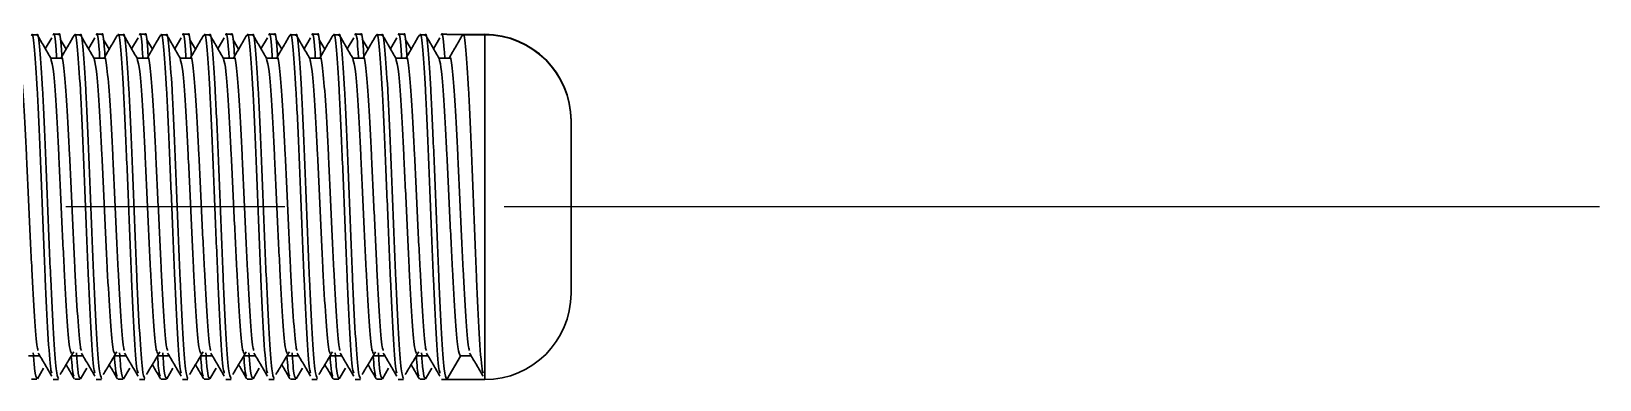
# Model space of a CAD drawing. Header units: millimetres. Extents: x -473 to 6267, y 319 to 3284.
# Drawn here: x 891.06 to 909.24, y 2635.98 to 2640.02 of the extents above; entities that cross this region are included whole.
import ezdxf

# ---------------------------------------------------------------- set-up
doc = ezdxf.new("R2010")
doc.units = ezdxf.units.MM
doc.linetypes.add('CENTERX2', pattern=[20.32, 12.7, -2.54, 2.54, -2.54])
doc.layers.add('3mm', color=7, linetype='Continuous', lineweight=30)
doc.layers.add('中心线层', color=1, linetype='CENTERX2', lineweight=25)

msp = doc.modelspace()

# ---------------------------------------------------------------- linework, layer by layer
at = {"layer": '3mm', "lineweight": 30}
for p, q in [((891.127, 2639.978), (891.065, 2639.978)), ((891.299, 2639.943), (891.224, 2639.815)), ((891.377, 2639.983), (891.315, 2639.983)), ((891.465, 2639.809), (891.396, 2639.925)), ((891.627, 2639.978), (891.565, 2639.978)), ((891.799, 2639.943), (891.724, 2639.815)), ((891.877, 2639.983), (891.815, 2639.983)), ((891.965, 2639.809), (891.896, 2639.925)), ((892.127, 2639.978), (892.065, 2639.978)), ((892.299, 2639.943), (892.224, 2639.815)), ((892.377, 2639.983), (892.315, 2639.983)), ((892.465, 2639.809), (892.396, 2639.925)), ((892.627, 2639.978), (892.565, 2639.978)), ((892.799, 2639.943), (892.724, 2639.815)), ((892.877, 2639.983), (892.815, 2639.983)), ((892.965, 2639.809), (892.896, 2639.925)), ((893.127, 2639.978), (893.065, 2639.978)), ((893.299, 2639.943), (893.224, 2639.815)), ((893.377, 2639.983), (893.315, 2639.983)), ((893.465, 2639.809), (893.396, 2639.925)), ((893.627, 2639.978), (893.565, 2639.978)), ((893.799, 2639.943), (893.724, 2639.815)), ((893.877, 2639.983), (893.815, 2639.983)), ((893.965, 2639.809), (893.896, 2639.925)), ((894.127, 2639.978), (894.065, 2639.978)), ((894.299, 2639.943), (894.224, 2639.815)), ((894.377, 2639.983), (894.315, 2639.983)), ((894.465, 2639.809), (894.396, 2639.925)), ((894.627, 2639.978), (894.565, 2639.978)), ((894.799, 2639.943), (894.724, 2639.815)), ((894.877, 2639.983), (894.815, 2639.983)), ((894.965, 2639.809), (894.896, 2639.925)), ((895.127, 2639.978), (895.065, 2639.978)), ((895.299, 2639.943), (895.224, 2639.815)), ((895.377, 2639.983), (895.315, 2639.983)), ((895.465, 2639.809), (895.396, 2639.925)), ((895.627, 2639.978), (895.565, 2639.978)), ((895.799, 2639.943), (895.724, 2639.815)), ((895.877, 2639.983), (895.815, 2639.983)), ((896.318, 2639.982), (895.88, 2639.982)), ((896.318, 2639.978), (896.065, 2639.978)), ((896.318, 2639.978), (896.318, 2639.983)), ((896.318, 2635.978), (896.318, 2639.978)), ((891.409, 2639.707), (891.287, 2639.707)), ((891.909, 2639.707), (891.787, 2639.707)), ((892.409, 2639.707), (892.287, 2639.707)), ((892.909, 2639.707), (892.787, 2639.707)), ((893.409, 2639.707), (893.287, 2639.707)), ((893.909, 2639.707), (893.787, 2639.707)), ((894.409, 2639.707), (894.287, 2639.707)), ((894.909, 2639.707), (894.787, 2639.707)), ((895.409, 2639.707), (895.287, 2639.707)), ((895.909, 2639.707), (895.787, 2639.707)), ((897.318, 2638.983), (897.318, 2638.978)), ((897.318, 2638.978), (897.318, 2636.978)), ((891.028, 2636.254), (891.153, 2636.254)), ((891.132, 2635.987), (891.204, 2636.111)), ((891.528, 2636.254), (891.653, 2636.254)), ((891.632, 2635.987), (891.704, 2636.111)), ((892.028, 2636.254), (892.153, 2636.254)), ((892.132, 2635.987), (892.204, 2636.111)), ((892.528, 2636.254), (892.653, 2636.254)), ((892.632, 2635.987), (892.704, 2636.111)), ((893.028, 2636.254), (893.153, 2636.254)), ((893.132, 2635.987), (893.204, 2636.111)), ((893.528, 2636.254), (893.653, 2636.254)), ((893.632, 2635.987), (893.704, 2636.111)), ((894.028, 2636.254), (894.153, 2636.254)), ((894.132, 2635.987), (894.204, 2636.111)), ((894.528, 2636.254), (894.653, 2636.254)), ((894.632, 2635.987), (894.704, 2636.111)), ((895.028, 2636.254), (895.153, 2636.254)), ((895.132, 2635.987), (895.204, 2636.111)), ((895.528, 2636.254), (895.653, 2636.254)), ((895.632, 2635.987), (895.704, 2636.111)), ((895.88, 2635.979), (896.036, 2636.25)), ((896.028, 2636.254), (896.153, 2636.254)), ((891.065, 2635.983), (891.127, 2635.983)), ((891.315, 2635.978), (891.377, 2635.978)), ((891.565, 2635.983), (891.627, 2635.983)), ((891.815, 2635.978), (891.877, 2635.978)), ((892.065, 2635.983), (892.127, 2635.983)), ((892.315, 2635.978), (892.377, 2635.978)), ((892.565, 2635.983), (892.627, 2635.983)), ((892.815, 2635.978), (892.877, 2635.978)), ((893.065, 2635.983), (893.127, 2635.983)), ((893.315, 2635.978), (893.377, 2635.978)), ((893.565, 2635.983), (893.627, 2635.983)), ((893.815, 2635.978), (893.877, 2635.978)), ((894.065, 2635.983), (894.127, 2635.983)), ((894.315, 2635.978), (894.377, 2635.978)), ((894.565, 2635.983), (894.627, 2635.983)), ((894.815, 2635.978), (894.877, 2635.978)), ((895.065, 2635.983), (895.127, 2635.983)), ((895.315, 2635.978), (895.377, 2635.978)), ((895.565, 2635.983), (895.627, 2635.983)), ((895.815, 2635.978), (895.877, 2635.978)), ((896.318, 2635.979), (895.88, 2635.979)), ((896.318, 2635.979), (896.318, 2635.978))]:
    msp.add_line(p, q, dxfattribs=at)
for centre, start, end in [((896.318, 2638.983), 0, 90), ((896.318, 2638.978), 0, 90), ((896.318, 2636.978), 270, 0)]:
    msp.add_arc(centre, 1, start, end, dxfattribs=at)
for points, knots in [([(891.299, 2636.055), (891.295, 2636.067), (891.28, 2636.108), (891.255, 2636.488), (891.224, 2637.122), (891.193, 2637.906), (891.161, 2638.694), (891.13, 2639.382), (891.099, 2639.825), (891.077, 2640.019), (891.066, 2639.97), (891.065, 2639.966)], [0, 0, 0, 0, 0.052725, 0.186333, 0.31994, 0.453548, 0.587156, 0.720763, 0.854371, 0.987979, 1, 1, 1, 1]), ([(891.377, 2635.991), (891.368, 2636.01), (891.348, 2636.052), (891.318, 2636.481), (891.286, 2637.124), (891.255, 2637.906), (891.224, 2638.694), (891.193, 2639.382), (891.161, 2639.825), (891.14, 2640.019), (891.128, 2639.97), (891.127, 2639.966)], [0, 0, 0, 0, 0.113753, 0.238753, 0.363753, 0.488753, 0.613753, 0.738753, 0.863753, 0.988753, 1, 1, 1, 1]), ([(891.289, 2639.703), (891.263, 2639.748), (891.211, 2639.838), (891.159, 2639.929), (891.132, 2639.974)], [0, 0, 0, 0, 0.499935, 1, 1, 1, 1]), ([(891.356, 2639.703), (891.353, 2639.737), (891.341, 2639.929), (891.327, 2640.023), (891.316, 2639.975), (891.315, 2639.971)], [0, 0, 0, 0, 0.166336, 0.931182, 1, 1, 1, 1]), ([(891.417, 2639.726), (891.415, 2639.752), (891.403, 2639.935), (891.39, 2640.023), (891.378, 2639.975), (891.377, 2639.971)], [0, 0, 0, 0, 0.13261, 0.928398, 1, 1, 1, 1]), ([(891.56, 2639.974), (891.534, 2639.929), (891.481, 2639.838), (891.429, 2639.748), (891.403, 2639.702)], [0, 0, 0, 0, 0.500068, 1, 1, 1, 1]), ([(891.799, 2636.055), (891.795, 2636.067), (891.78, 2636.108), (891.755, 2636.488), (891.724, 2637.122), (891.693, 2637.906), (891.661, 2638.694), (891.63, 2639.382), (891.599, 2639.825), (891.577, 2640.019), (891.566, 2639.97), (891.565, 2639.966)], [0, 0, 0, 0, 0.052725, 0.186333, 0.31994, 0.453548, 0.587156, 0.720763, 0.854371, 0.987979, 1, 1, 1, 1]), ([(891.877, 2635.991), (891.868, 2636.01), (891.848, 2636.052), (891.818, 2636.481), (891.786, 2637.124), (891.755, 2637.906), (891.724, 2638.694), (891.693, 2639.382), (891.661, 2639.825), (891.64, 2640.019), (891.628, 2639.97), (891.627, 2639.966)], [0, 0, 0, 0, 0.113753, 0.238753, 0.363753, 0.488753, 0.613753, 0.738753, 0.863753, 0.988753, 1, 1, 1, 1]), ([(891.789, 2639.703), (891.763, 2639.748), (891.711, 2639.838), (891.659, 2639.929), (891.632, 2639.974)], [0, 0, 0, 0, 0.499935, 1, 1, 1, 1]), ([(891.856, 2639.703), (891.853, 2639.737), (891.841, 2639.929), (891.827, 2640.023), (891.816, 2639.975), (891.815, 2639.971)], [0, 0, 0, 0, 0.166336, 0.931182, 1, 1, 1, 1]), ([(891.917, 2639.726), (891.915, 2639.752), (891.903, 2639.935), (891.89, 2640.023), (891.878, 2639.975), (891.877, 2639.971)], [0, 0, 0, 0, 0.13261, 0.928398, 1, 1, 1, 1]), ([(892.06, 2639.974), (892.034, 2639.929), (891.981, 2639.838), (891.929, 2639.748), (891.903, 2639.702)], [0, 0, 0, 0, 0.500068, 1, 1, 1, 1]), ([(892.299, 2636.055), (892.295, 2636.067), (892.28, 2636.108), (892.255, 2636.488), (892.224, 2637.122), (892.193, 2637.906), (892.161, 2638.694), (892.13, 2639.382), (892.099, 2639.825), (892.077, 2640.019), (892.066, 2639.97), (892.065, 2639.966)], [0, 0, 0, 0, 0.052725, 0.186333, 0.31994, 0.453548, 0.587156, 0.720763, 0.854371, 0.987979, 1, 1, 1, 1]), ([(892.377, 2635.991), (892.368, 2636.01), (892.348, 2636.052), (892.318, 2636.481), (892.286, 2637.124), (892.255, 2637.906), (892.224, 2638.694), (892.193, 2639.382), (892.161, 2639.825), (892.14, 2640.019), (892.128, 2639.97), (892.127, 2639.966)], [0, 0, 0, 0, 0.113753, 0.238753, 0.363753, 0.488753, 0.613753, 0.738753, 0.863753, 0.988753, 1, 1, 1, 1]), ([(892.289, 2639.703), (892.263, 2639.748), (892.211, 2639.838), (892.159, 2639.929), (892.132, 2639.974)], [0, 0, 0, 0, 0.499935, 1, 1, 1, 1]), ([(892.356, 2639.703), (892.353, 2639.737), (892.341, 2639.929), (892.327, 2640.023), (892.316, 2639.975), (892.315, 2639.971)], [0, 0, 0, 0, 0.166336, 0.931182, 1, 1, 1, 1]), ([(892.417, 2639.726), (892.415, 2639.752), (892.403, 2639.935), (892.39, 2640.023), (892.378, 2639.975), (892.377, 2639.971)], [0, 0, 0, 0, 0.13261, 0.928398, 1, 1, 1, 1]), ([(892.56, 2639.974), (892.534, 2639.929), (892.481, 2639.838), (892.429, 2639.748), (892.403, 2639.702)], [0, 0, 0, 0, 0.500068, 1, 1, 1, 1]), ([(892.799, 2636.055), (892.795, 2636.067), (892.78, 2636.108), (892.755, 2636.488), (892.724, 2637.122), (892.693, 2637.906), (892.661, 2638.694), (892.63, 2639.382), (892.599, 2639.825), (892.577, 2640.019), (892.566, 2639.97), (892.565, 2639.966)], [0, 0, 0, 0, 0.052725, 0.186333, 0.31994, 0.453548, 0.587156, 0.720763, 0.854371, 0.987979, 1, 1, 1, 1]), ([(892.877, 2635.991), (892.868, 2636.01), (892.848, 2636.052), (892.818, 2636.481), (892.786, 2637.124), (892.755, 2637.906), (892.724, 2638.694), (892.693, 2639.382), (892.661, 2639.825), (892.64, 2640.019), (892.628, 2639.97), (892.627, 2639.966)], [0, 0, 0, 0, 0.113753, 0.238753, 0.363753, 0.488753, 0.613753, 0.738753, 0.863753, 0.988753, 1, 1, 1, 1]), ([(892.789, 2639.703), (892.763, 2639.748), (892.711, 2639.838), (892.659, 2639.929), (892.632, 2639.974)], [0, 0, 0, 0, 0.499935, 1, 1, 1, 1]), ([(892.856, 2639.703), (892.853, 2639.737), (892.841, 2639.929), (892.827, 2640.023), (892.816, 2639.975), (892.815, 2639.971)], [0, 0, 0, 0, 0.166336, 0.931182, 1, 1, 1, 1]), ([(892.917, 2639.726), (892.915, 2639.752), (892.903, 2639.935), (892.89, 2640.023), (892.878, 2639.975), (892.877, 2639.971)], [0, 0, 0, 0, 0.13261, 0.928398, 1, 1, 1, 1]), ([(893.06, 2639.974), (893.034, 2639.929), (892.981, 2639.838), (892.929, 2639.748), (892.903, 2639.702)], [0, 0, 0, 0, 0.500068, 1, 1, 1, 1]), ([(893.299, 2636.055), (893.295, 2636.067), (893.28, 2636.108), (893.255, 2636.488), (893.224, 2637.122), (893.193, 2637.906), (893.161, 2638.694), (893.13, 2639.382), (893.099, 2639.825), (893.077, 2640.019), (893.066, 2639.97), (893.065, 2639.966)], [0, 0, 0, 0, 0.052725, 0.186333, 0.31994, 0.453548, 0.587156, 0.720763, 0.854371, 0.987979, 1, 1, 1, 1]), ([(893.377, 2635.991), (893.368, 2636.01), (893.348, 2636.052), (893.318, 2636.481), (893.286, 2637.124), (893.255, 2637.906), (893.224, 2638.694), (893.193, 2639.382), (893.161, 2639.825), (893.14, 2640.019), (893.128, 2639.97), (893.127, 2639.966)], [0, 0, 0, 0, 0.113753, 0.238753, 0.363753, 0.488753, 0.613753, 0.738753, 0.863753, 0.988753, 1, 1, 1, 1]), ([(893.289, 2639.703), (893.263, 2639.748), (893.211, 2639.838), (893.159, 2639.929), (893.132, 2639.974)], [0, 0, 0, 0, 0.499935, 1, 1, 1, 1]), ([(893.356, 2639.703), (893.353, 2639.737), (893.341, 2639.929), (893.327, 2640.023), (893.316, 2639.975), (893.315, 2639.971)], [0, 0, 0, 0, 0.166336, 0.931182, 1, 1, 1, 1]), ([(893.417, 2639.726), (893.415, 2639.752), (893.403, 2639.935), (893.39, 2640.023), (893.378, 2639.975), (893.377, 2639.971)], [0, 0, 0, 0, 0.13261, 0.928398, 1, 1, 1, 1]), ([(893.56, 2639.974), (893.534, 2639.929), (893.481, 2639.838), (893.429, 2639.748), (893.403, 2639.702)], [0, 0, 0, 0, 0.500068, 1, 1, 1, 1]), ([(893.799, 2636.055), (893.795, 2636.067), (893.78, 2636.108), (893.755, 2636.488), (893.724, 2637.122), (893.693, 2637.906), (893.661, 2638.694), (893.63, 2639.382), (893.599, 2639.825), (893.577, 2640.019), (893.566, 2639.97), (893.565, 2639.966)], [0, 0, 0, 0, 0.052725, 0.186333, 0.31994, 0.453548, 0.587156, 0.720763, 0.854371, 0.987979, 1, 1, 1, 1]), ([(893.877, 2635.991), (893.868, 2636.01), (893.848, 2636.052), (893.818, 2636.481), (893.786, 2637.124), (893.755, 2637.906), (893.724, 2638.694), (893.693, 2639.382), (893.661, 2639.825), (893.64, 2640.019), (893.628, 2639.97), (893.627, 2639.966)], [0, 0, 0, 0, 0.113753, 0.238753, 0.363753, 0.488753, 0.613753, 0.738753, 0.863753, 0.988753, 1, 1, 1, 1]), ([(893.789, 2639.703), (893.763, 2639.748), (893.711, 2639.838), (893.659, 2639.929), (893.632, 2639.974)], [0, 0, 0, 0, 0.499935, 1, 1, 1, 1]), ([(893.856, 2639.703), (893.853, 2639.737), (893.841, 2639.929), (893.827, 2640.023), (893.816, 2639.975), (893.815, 2639.971)], [0, 0, 0, 0, 0.166336, 0.931182, 1, 1, 1, 1]), ([(893.917, 2639.726), (893.915, 2639.752), (893.903, 2639.935), (893.89, 2640.023), (893.878, 2639.975), (893.877, 2639.971)], [0, 0, 0, 0, 0.13261, 0.928398, 1, 1, 1, 1]), ([(894.06, 2639.974), (894.034, 2639.929), (893.981, 2639.838), (893.929, 2639.748), (893.903, 2639.702)], [0, 0, 0, 0, 0.500068, 1, 1, 1, 1]), ([(894.299, 2636.055), (894.295, 2636.067), (894.28, 2636.108), (894.255, 2636.488), (894.224, 2637.122), (894.193, 2637.906), (894.161, 2638.694), (894.13, 2639.382), (894.099, 2639.825), (894.077, 2640.019), (894.066, 2639.97), (894.065, 2639.966)], [0, 0, 0, 0, 0.052725, 0.186333, 0.31994, 0.453548, 0.587156, 0.720763, 0.854371, 0.987979, 1, 1, 1, 1]), ([(894.377, 2635.991), (894.368, 2636.01), (894.348, 2636.052), (894.318, 2636.481), (894.286, 2637.124), (894.255, 2637.906), (894.224, 2638.694), (894.193, 2639.382), (894.161, 2639.825), (894.14, 2640.019), (894.128, 2639.97), (894.127, 2639.966)], [0, 0, 0, 0, 0.113753, 0.238753, 0.363753, 0.488753, 0.613753, 0.738753, 0.863753, 0.988753, 1, 1, 1, 1]), ([(894.289, 2639.703), (894.263, 2639.748), (894.211, 2639.838), (894.159, 2639.929), (894.132, 2639.974)], [0, 0, 0, 0, 0.499935, 1, 1, 1, 1]), ([(894.356, 2639.703), (894.353, 2639.737), (894.341, 2639.929), (894.327, 2640.023), (894.316, 2639.975), (894.315, 2639.971)], [0, 0, 0, 0, 0.166336, 0.931182, 1, 1, 1, 1]), ([(894.417, 2639.726), (894.415, 2639.752), (894.403, 2639.935), (894.39, 2640.023), (894.378, 2639.975), (894.377, 2639.971)], [0, 0, 0, 0, 0.13261, 0.928398, 1, 1, 1, 1]), ([(894.56, 2639.974), (894.534, 2639.929), (894.481, 2639.838), (894.429, 2639.748), (894.403, 2639.702)], [0, 0, 0, 0, 0.500068, 1, 1, 1, 1]), ([(894.799, 2636.055), (894.795, 2636.067), (894.78, 2636.108), (894.755, 2636.488), (894.724, 2637.122), (894.693, 2637.906), (894.661, 2638.694), (894.63, 2639.382), (894.599, 2639.825), (894.577, 2640.019), (894.566, 2639.97), (894.565, 2639.966)], [0, 0, 0, 0, 0.052725, 0.186333, 0.31994, 0.453548, 0.587156, 0.720763, 0.854371, 0.987979, 1, 1, 1, 1]), ([(894.877, 2635.991), (894.868, 2636.01), (894.848, 2636.052), (894.818, 2636.481), (894.786, 2637.124), (894.755, 2637.906), (894.724, 2638.694), (894.693, 2639.382), (894.661, 2639.825), (894.64, 2640.019), (894.628, 2639.97), (894.627, 2639.966)], [0, 0, 0, 0, 0.113753, 0.238753, 0.363753, 0.488753, 0.613753, 0.738753, 0.863753, 0.988753, 1, 1, 1, 1]), ([(894.789, 2639.703), (894.763, 2639.748), (894.711, 2639.838), (894.659, 2639.929), (894.632, 2639.974)], [0, 0, 0, 0, 0.4999345, 1, 1, 1, 1]), ([(894.856, 2639.703), (894.853, 2639.737), (894.841, 2639.929), (894.827, 2640.023), (894.816, 2639.975), (894.815, 2639.971)], [0, 0, 0, 0, 0.166336, 0.931182, 1, 1, 1, 1]), ([(894.917, 2639.726), (894.915, 2639.752), (894.903, 2639.935), (894.89, 2640.023), (894.878, 2639.975), (894.877, 2639.971)], [0, 0, 0, 0, 0.13261, 0.928398, 1, 1, 1, 1]), ([(895.06, 2639.974), (895.034, 2639.929), (894.981, 2639.838), (894.929, 2639.748), (894.903, 2639.702)], [0, 0, 0, 0, 0.500068, 1, 1, 1, 1]), ([(895.299, 2636.055), (895.295, 2636.067), (895.28, 2636.108), (895.255, 2636.488), (895.224, 2637.122), (895.193, 2637.906), (895.161, 2638.694), (895.13, 2639.382), (895.099, 2639.825), (895.077, 2640.019), (895.066, 2639.97), (895.065, 2639.966)], [0, 0, 0, 0, 0.052725, 0.186333, 0.31994, 0.453548, 0.587156, 0.720763, 0.854371, 0.987979, 1, 1, 1, 1]), ([(895.377, 2635.991), (895.368, 2636.01), (895.348, 2636.052), (895.318, 2636.481), (895.286, 2637.124), (895.255, 2637.906), (895.224, 2638.694), (895.193, 2639.382), (895.161, 2639.825), (895.14, 2640.019), (895.128, 2639.97), (895.127, 2639.966)], [0, 0, 0, 0, 0.113753, 0.238753, 0.363753, 0.488753, 0.613753, 0.738753, 0.863753, 0.988753, 1, 1, 1, 1]), ([(895.289, 2639.703), (895.263, 2639.748), (895.211, 2639.838), (895.159, 2639.929), (895.132, 2639.974)], [0, 0, 0, 0, 0.499935, 1, 1, 1, 1]), ([(895.356, 2639.703), (895.353, 2639.737), (895.341, 2639.929), (895.327, 2640.023), (895.316, 2639.975), (895.315, 2639.971)], [0, 0, 0, 0, 0.166336, 0.931182, 1, 1, 1, 1]), ([(895.417, 2639.726), (895.415, 2639.752), (895.403, 2639.935), (895.39, 2640.023), (895.378, 2639.975), (895.377, 2639.971)], [0, 0, 0, 0, 0.13261, 0.928398, 1, 1, 1, 1]), ([(895.56, 2639.974), (895.534, 2639.929), (895.481, 2639.838), (895.429, 2639.748), (895.403, 2639.702)], [0, 0, 0, 0, 0.500068, 1, 1, 1, 1]), ([(895.799, 2636.055), (895.795, 2636.067), (895.78, 2636.108), (895.755, 2636.488), (895.724, 2637.122), (895.693, 2637.906), (895.661, 2638.694), (895.63, 2639.382), (895.599, 2639.825), (895.577, 2640.019), (895.566, 2639.97), (895.565, 2639.966)], [0, 0, 0, 0, 0.052725, 0.186333, 0.31994, 0.453548, 0.587156, 0.720763, 0.854371, 0.987979, 1, 1, 1, 1]), ([(895.88, 2635.979), (895.87, 2636), (895.849, 2636.041), (895.818, 2636.48), (895.786, 2637.125), (895.755, 2637.906), (895.724, 2638.694), (895.693, 2639.382), (895.661, 2639.825), (895.64, 2640.019), (895.628, 2639.97), (895.627, 2639.966)], [0, 0, 0, 0, 0.12361, 0.24722, 0.370829, 0.494439, 0.618049, 0.741659, 0.865268, 0.988878, 1, 1, 1, 1]), ([(895.789, 2639.703), (895.763, 2639.748), (895.711, 2639.838), (895.659, 2639.929), (895.632, 2639.974)], [0, 0, 0, 0, 0.499935, 1, 1, 1, 1]), ([(895.856, 2639.703), (895.853, 2639.737), (895.841, 2639.929), (895.827, 2640.023), (895.816, 2639.975), (895.815, 2639.971)], [0, 0, 0, 0, 0.166336, 0.931182, 1, 1, 1, 1]), ([(896.06, 2639.974), (896.034, 2639.929), (895.981, 2639.838), (895.929, 2639.748), (895.903, 2639.702)], [0, 0, 0, 0, 0.500068, 1, 1, 1, 1]), ([(896.299, 2636.055), (896.295, 2636.067), (896.28, 2636.108), (896.255, 2636.488), (896.224, 2637.122), (896.193, 2637.906), (896.161, 2638.694), (896.13, 2639.382), (896.099, 2639.825), (896.077, 2640.019), (896.066, 2639.97), (896.065, 2639.966)], [0, 0, 0, 0, 0.052725, 0.186333, 0.31994, 0.453548, 0.587156, 0.720763, 0.854371, 0.987979, 1, 1, 1, 1]), ([(891.142, 2636.316), (891.138, 2636.326), (891.124, 2636.362), (891.099, 2636.69), (891.068, 2637.238), (891.036, 2637.916), (891.005, 2638.597), (890.974, 2639.192), (890.943, 2639.575), (890.921, 2639.743), (890.91, 2639.7), (890.909, 2639.697)], [0, 0, 0, 0, 0.051345, 0.185166, 0.318988, 0.452809, 0.586631, 0.720452, 0.854274, 0.988095, 1, 1, 1, 1]), ([(891.642, 2636.316), (891.638, 2636.326), (891.624, 2636.362), (891.599, 2636.69), (891.568, 2637.238), (891.536, 2637.916), (891.505, 2638.597), (891.474, 2639.192), (891.443, 2639.575), (891.421, 2639.743), (891.41, 2639.7), (891.409, 2639.697)], [0, 0, 0, 0, 0.051345, 0.185166, 0.318988, 0.452809, 0.586631, 0.720452, 0.854274, 0.988095, 1, 1, 1, 1]), ([(892.142, 2636.316), (892.138, 2636.326), (892.124, 2636.362), (892.099, 2636.69), (892.068, 2637.238), (892.036, 2637.916), (892.005, 2638.597), (891.974, 2639.192), (891.943, 2639.575), (891.921, 2639.743), (891.91, 2639.7), (891.909, 2639.697)], [0, 0, 0, 0, 0.051345, 0.185166, 0.318988, 0.452809, 0.586631, 0.720452, 0.854274, 0.988095, 1, 1, 1, 1]), ([(892.642, 2636.316), (892.638, 2636.326), (892.624, 2636.362), (892.599, 2636.69), (892.568, 2637.238), (892.536, 2637.916), (892.505, 2638.597), (892.474, 2639.192), (892.443, 2639.575), (892.421, 2639.743), (892.41, 2639.7), (892.409, 2639.697)], [0, 0, 0, 0, 0.051345, 0.185166, 0.318988, 0.452809, 0.586631, 0.720452, 0.854274, 0.988095, 1, 1, 1, 1]), ([(893.142, 2636.316), (893.138, 2636.326), (893.124, 2636.362), (893.099, 2636.69), (893.068, 2637.238), (893.036, 2637.916), (893.005, 2638.597), (892.974, 2639.192), (892.943, 2639.575), (892.921, 2639.743), (892.91, 2639.7), (892.909, 2639.697)], [0, 0, 0, 0, 0.051345, 0.185166, 0.318988, 0.452809, 0.586631, 0.720452, 0.854274, 0.988095, 1, 1, 1, 1]), ([(893.642, 2636.316), (893.638, 2636.326), (893.624, 2636.362), (893.599, 2636.69), (893.568, 2637.238), (893.536, 2637.916), (893.505, 2638.597), (893.474, 2639.192), (893.443, 2639.575), (893.421, 2639.743), (893.41, 2639.7), (893.409, 2639.697)], [0, 0, 0, 0, 0.051345, 0.185166, 0.318988, 0.452809, 0.586631, 0.720452, 0.854274, 0.988095, 1, 1, 1, 1]), ([(894.142, 2636.316), (894.138, 2636.326), (894.124, 2636.362), (894.099, 2636.69), (894.068, 2637.238), (894.036, 2637.916), (894.005, 2638.597), (893.974, 2639.192), (893.943, 2639.575), (893.921, 2639.743), (893.91, 2639.7), (893.909, 2639.697)], [0, 0, 0, 0, 0.051345, 0.185166, 0.318988, 0.452809, 0.586631, 0.720452, 0.854274, 0.988095, 1, 1, 1, 1]), ([(894.642, 2636.316), (894.638, 2636.326), (894.624, 2636.362), (894.599, 2636.69), (894.568, 2637.238), (894.536, 2637.916), (894.505, 2638.597), (894.474, 2639.192), (894.443, 2639.575), (894.421, 2639.743), (894.41, 2639.7), (894.409, 2639.697)], [0, 0, 0, 0, 0.051345, 0.185166, 0.318988, 0.452809, 0.586631, 0.720452, 0.854274, 0.988095, 1, 1, 1, 1]), ([(895.142, 2636.316), (895.138, 2636.326), (895.124, 2636.362), (895.099, 2636.69), (895.068, 2637.238), (895.036, 2637.916), (895.005, 2638.597), (894.974, 2639.192), (894.943, 2639.575), (894.921, 2639.743), (894.91, 2639.7), (894.909, 2639.697)], [0, 0, 0, 0, 0.051345, 0.185166, 0.318988, 0.452809, 0.586631, 0.720452, 0.854274, 0.988095, 1, 1, 1, 1]), ([(895.642, 2636.316), (895.638, 2636.326), (895.624, 2636.362), (895.599, 2636.69), (895.568, 2637.238), (895.536, 2637.916), (895.505, 2638.597), (895.474, 2639.192), (895.443, 2639.575), (895.421, 2639.743), (895.41, 2639.7), (895.409, 2639.697)], [0, 0, 0, 0, 0.051345, 0.185166, 0.318988, 0.452809, 0.586631, 0.720452, 0.854274, 0.988095, 1, 1, 1, 1]), ([(896.142, 2636.316), (896.138, 2636.326), (896.124, 2636.362), (896.099, 2636.69), (896.068, 2637.238), (896.036, 2637.916), (896.005, 2638.597), (895.974, 2639.192), (895.943, 2639.575), (895.921, 2639.743), (895.91, 2639.7), (895.909, 2639.697)], [0, 0, 0, 0, 0.051345, 0.185166, 0.318988, 0.452809, 0.586631, 0.720452, 0.854274, 0.988095, 1, 1, 1, 1]), ([(891.528, 2636.28), (891.52, 2636.295), (891.502, 2636.33), (891.474, 2636.685), (891.443, 2637.24), (891.411, 2637.915), (891.38, 2638.599), (891.349, 2639.183), (891.319, 2639.594), (891.299, 2639.661), (891.289, 2639.693)], [0, 0, 0, 0, 0.0943169, 0.2253404, 0.356364, 0.4873875, 0.6184111, 0.7494346, 0.8804582, 1, 1, 1, 1]), ([(892.028, 2636.28), (892.02, 2636.295), (892.002, 2636.33), (891.974, 2636.685), (891.943, 2637.24), (891.911, 2637.915), (891.88, 2638.599), (891.849, 2639.183), (891.819, 2639.594), (891.799, 2639.661), (891.789, 2639.693)], [0, 0, 0, 0, 0.094317, 0.22534, 0.356364, 0.487388, 0.618411, 0.749435, 0.880458, 1, 1, 1, 1]), ([(892.528, 2636.28), (892.52, 2636.295), (892.502, 2636.33), (892.474, 2636.685), (892.443, 2637.24), (892.411, 2637.915), (892.38, 2638.599), (892.349, 2639.183), (892.319, 2639.594), (892.299, 2639.661), (892.289, 2639.693)], [0, 0, 0, 0, 0.094317, 0.22534, 0.356364, 0.487388, 0.618411, 0.749435, 0.880458, 1, 1, 1, 1]), ([(893.028, 2636.28), (893.02, 2636.295), (893.002, 2636.33), (892.974, 2636.685), (892.943, 2637.24), (892.911, 2637.915), (892.88, 2638.599), (892.849, 2639.183), (892.819, 2639.594), (892.799, 2639.661), (892.789, 2639.693)], [0, 0, 0, 0, 0.094317, 0.22534, 0.356364, 0.487388, 0.618411, 0.749435, 0.880458, 1, 1, 1, 1]), ([(893.528, 2636.28), (893.52, 2636.295), (893.502, 2636.33), (893.474, 2636.685), (893.443, 2637.24), (893.411, 2637.915), (893.38, 2638.599), (893.349, 2639.183), (893.319, 2639.594), (893.299, 2639.661), (893.289, 2639.693)], [0, 0, 0, 0, 0.094317, 0.22534, 0.356364, 0.487388, 0.618411, 0.749435, 0.880458, 1, 1, 1, 1]), ([(894.028, 2636.28), (894.02, 2636.295), (894.002, 2636.33), (893.974, 2636.685), (893.943, 2637.24), (893.911, 2637.915), (893.88, 2638.599), (893.849, 2639.183), (893.819, 2639.594), (893.799, 2639.661), (893.789, 2639.693)], [0, 0, 0, 0, 0.094317, 0.22534, 0.356364, 0.487388, 0.618411, 0.749435, 0.880458, 1, 1, 1, 1]), ([(894.528, 2636.28), (894.52, 2636.295), (894.502, 2636.33), (894.474, 2636.685), (894.443, 2637.24), (894.411, 2637.915), (894.38, 2638.599), (894.349, 2639.183), (894.319, 2639.594), (894.299, 2639.661), (894.289, 2639.693)], [0, 0, 0, 0, 0.094317, 0.22534, 0.356364, 0.487388, 0.618411, 0.749435, 0.880458, 1, 1, 1, 1]), ([(895.028, 2636.28), (895.02, 2636.295), (895.002, 2636.33), (894.974, 2636.685), (894.943, 2637.24), (894.911, 2637.915), (894.88, 2638.599), (894.849, 2639.183), (894.819, 2639.594), (894.799, 2639.661), (894.789, 2639.693)], [0, 0, 0, 0, 0.094317, 0.22534, 0.356364, 0.487388, 0.618411, 0.749435, 0.880458, 1, 1, 1, 1]), ([(895.528, 2636.28), (895.52, 2636.295), (895.502, 2636.33), (895.474, 2636.685), (895.443, 2637.24), (895.411, 2637.915), (895.38, 2638.599), (895.349, 2639.183), (895.319, 2639.594), (895.299, 2639.661), (895.289, 2639.693)], [0, 0, 0, 0, 0.094317, 0.22534, 0.356364, 0.487388, 0.618411, 0.749435, 0.880458, 1, 1, 1, 1]), ([(896.036, 2636.25), (896.026, 2636.268), (896.005, 2636.304), (895.974, 2636.683), (895.943, 2637.24), (895.911, 2637.915), (895.88, 2638.599), (895.849, 2639.183), (895.819, 2639.594), (895.799, 2639.661), (895.789, 2639.693)], [0, 0, 0, 0, 0.126384, 0.252769, 0.379153, 0.505538, 0.631922, 0.758306, 0.884691, 1, 1, 1, 1]), ([(891.127, 2635.996), (891.118, 2636.004), (891.104, 2636.017), (891.09, 2636.222), (891.085, 2636.288)], [0, 0, 0, 0, 0.67575, 1, 1, 1, 1]), ([(891.142, 2636.285), (891.169, 2636.241), (891.221, 2636.152), (891.273, 2636.063), (891.299, 2636.019)], [0, 0, 0, 0, 0.499986, 1, 1, 1, 1]), ([(891.396, 2636.037), (891.422, 2636.081), (891.475, 2636.169), (891.527, 2636.257), (891.553, 2636.301)], [0, 0, 0, 0, 0.500012, 1, 1, 1, 1]), ([(891.627, 2635.996), (891.618, 2636.004), (891.604, 2636.017), (891.59, 2636.222), (891.585, 2636.288)], [0, 0, 0, 0, 0.67575, 1, 1, 1, 1]), ([(891.642, 2636.285), (891.669, 2636.241), (891.721, 2636.152), (891.773, 2636.063), (891.799, 2636.019)], [0, 0, 0, 0, 0.499986, 1, 1, 1, 1]), ([(891.896, 2636.037), (891.922, 2636.081), (891.975, 2636.169), (892.027, 2636.257), (892.053, 2636.301)], [0, 0, 0, 0, 0.500012, 1, 1, 1, 1]), ([(892.127, 2635.996), (892.118, 2636.004), (892.104, 2636.017), (892.09, 2636.222), (892.085, 2636.288)], [0, 0, 0, 0, 0.67575, 1, 1, 1, 1]), ([(892.142, 2636.285), (892.169, 2636.241), (892.221, 2636.152), (892.273, 2636.063), (892.299, 2636.019)], [0, 0, 0, 0, 0.499986, 1, 1, 1, 1]), ([(892.396, 2636.037), (892.422, 2636.081), (892.475, 2636.169), (892.527, 2636.257), (892.553, 2636.301)], [0, 0, 0, 0, 0.500012, 1, 1, 1, 1]), ([(892.627, 2635.996), (892.618, 2636.004), (892.604, 2636.017), (892.59, 2636.222), (892.585, 2636.288)], [0, 0, 0, 0, 0.67575, 1, 1, 1, 1]), ([(892.642, 2636.285), (892.669, 2636.241), (892.721, 2636.152), (892.773, 2636.063), (892.799, 2636.019)], [0, 0, 0, 0, 0.499986, 1, 1, 1, 1]), ([(892.896, 2636.037), (892.922, 2636.081), (892.975, 2636.169), (893.027, 2636.257), (893.053, 2636.301)], [0, 0, 0, 0, 0.500012, 1, 1, 1, 1]), ([(893.127, 2635.996), (893.118, 2636.004), (893.104, 2636.017), (893.09, 2636.222), (893.085, 2636.288)], [0, 0, 0, 0, 0.67575, 1, 1, 1, 1]), ([(893.142, 2636.285), (893.169, 2636.241), (893.221, 2636.152), (893.273, 2636.063), (893.299, 2636.019)], [0, 0, 0, 0, 0.499986, 1, 1, 1, 1]), ([(893.396, 2636.037), (893.422, 2636.081), (893.475, 2636.169), (893.527, 2636.257), (893.553, 2636.301)], [0, 0, 0, 0, 0.500012, 1, 1, 1, 1]), ([(893.627, 2635.996), (893.618, 2636.004), (893.604, 2636.017), (893.59, 2636.222), (893.585, 2636.288)], [0, 0, 0, 0, 0.67575, 1, 1, 1, 1]), ([(893.642, 2636.285), (893.669, 2636.241), (893.721, 2636.152), (893.773, 2636.063), (893.799, 2636.019)], [0, 0, 0, 0, 0.499986, 1, 1, 1, 1]), ([(893.896, 2636.037), (893.922, 2636.081), (893.975, 2636.169), (894.027, 2636.257), (894.053, 2636.301)], [0, 0, 0, 0, 0.500012, 1, 1, 1, 1]), ([(894.127, 2635.996), (894.118, 2636.004), (894.104, 2636.017), (894.09, 2636.222), (894.085, 2636.288)], [0, 0, 0, 0, 0.6757498, 1, 1, 1, 1]), ([(894.142, 2636.285), (894.169, 2636.241), (894.221, 2636.152), (894.273, 2636.063), (894.299, 2636.019)], [0, 0, 0, 0, 0.499986, 1, 1, 1, 1]), ([(894.396, 2636.037), (894.422, 2636.081), (894.475, 2636.169), (894.527, 2636.257), (894.553, 2636.301)], [0, 0, 0, 0, 0.500012, 1, 1, 1, 1]), ([(894.627, 2635.996), (894.618, 2636.004), (894.604, 2636.017), (894.59, 2636.222), (894.585, 2636.288)], [0, 0, 0, 0, 0.67575, 1, 1, 1, 1]), ([(894.642, 2636.285), (894.669, 2636.241), (894.721, 2636.152), (894.773, 2636.063), (894.799, 2636.019)], [0, 0, 0, 0, 0.499986, 1, 1, 1, 1]), ([(894.896, 2636.037), (894.922, 2636.081), (894.975, 2636.169), (895.027, 2636.257), (895.053, 2636.301)], [0, 0, 0, 0, 0.500012, 1, 1, 1, 1]), ([(895.127, 2635.996), (895.118, 2636.004), (895.104, 2636.017), (895.09, 2636.222), (895.085, 2636.288)], [0, 0, 0, 0, 0.67575, 1, 1, 1, 1]), ([(895.142, 2636.285), (895.169, 2636.241), (895.221, 2636.152), (895.273, 2636.063), (895.299, 2636.019)], [0, 0, 0, 0, 0.499986, 1, 1, 1, 1]), ([(895.396, 2636.037), (895.422, 2636.081), (895.475, 2636.169), (895.527, 2636.257), (895.553, 2636.301)], [0, 0, 0, 0, 0.500012, 1, 1, 1, 1]), ([(895.627, 2635.996), (895.618, 2636.004), (895.604, 2636.017), (895.59, 2636.222), (895.585, 2636.288)], [0, 0, 0, 0, 0.67575, 1, 1, 1, 1]), ([(895.642, 2636.285), (895.669, 2636.241), (895.721, 2636.152), (895.773, 2636.063), (895.799, 2636.019)], [0, 0, 0, 0, 0.499986, 1, 1, 1, 1]), ([(896.142, 2636.285), (896.169, 2636.241), (896.221, 2636.152), (896.273, 2636.063), (896.299, 2636.019)], [0, 0, 0, 0, 0.499986, 1, 1, 1, 1]), ([(891.465, 2636.152), (891.47, 2636.142), (891.502, 2636.087), (891.534, 2636.033), (891.56, 2635.987)], [0, 0, 0, 0, 0.1754, 1, 1, 1, 1]), ([(891.559, 2636.017), (891.552, 2636.024), (891.54, 2636.035), (891.529, 2636.201), (891.525, 2636.255)], [0, 0, 0, 0, 0.67545, 1, 1, 1, 1]), ([(891.965, 2636.152), (891.97, 2636.142), (892.002, 2636.087), (892.034, 2636.033), (892.06, 2635.987)], [0, 0, 0, 0, 0.1754, 1, 1, 1, 1]), ([(892.059, 2636.017), (892.052, 2636.024), (892.04, 2636.035), (892.029, 2636.201), (892.025, 2636.255)], [0, 0, 0, 0, 0.67545, 1, 1, 1, 1]), ([(892.465, 2636.152), (892.47, 2636.142), (892.502, 2636.087), (892.534, 2636.033), (892.56, 2635.987)], [0, 0, 0, 0, 0.1753996, 1, 1, 1, 1]), ([(892.559, 2636.017), (892.552, 2636.024), (892.54, 2636.035), (892.529, 2636.201), (892.525, 2636.255)], [0, 0, 0, 0, 0.67545, 1, 1, 1, 1]), ([(892.965, 2636.152), (892.97, 2636.142), (893.002, 2636.087), (893.034, 2636.033), (893.06, 2635.987)], [0, 0, 0, 0, 0.1753996, 1, 1, 1, 1]), ([(893.059, 2636.017), (893.052, 2636.024), (893.04, 2636.035), (893.029, 2636.201), (893.025, 2636.255)], [0, 0, 0, 0, 0.67545, 1, 1, 1, 1]), ([(893.465, 2636.152), (893.47, 2636.142), (893.502, 2636.087), (893.534, 2636.033), (893.56, 2635.987)], [0, 0, 0, 0, 0.1753996, 1, 1, 1, 1]), ([(893.559, 2636.017), (893.552, 2636.024), (893.54, 2636.035), (893.529, 2636.201), (893.525, 2636.255)], [0, 0, 0, 0, 0.67545, 1, 1, 1, 1]), ([(893.965, 2636.152), (893.97, 2636.142), (894.002, 2636.087), (894.034, 2636.033), (894.06, 2635.987)], [0, 0, 0, 0, 0.1754, 1, 1, 1, 1]), ([(894.059, 2636.017), (894.052, 2636.024), (894.04, 2636.035), (894.029, 2636.201), (894.025, 2636.255)], [0, 0, 0, 0, 0.67545, 1, 1, 1, 1]), ([(894.465, 2636.152), (894.47, 2636.142), (894.502, 2636.087), (894.534, 2636.033), (894.56, 2635.987)], [0, 0, 0, 0, 0.1754, 1, 1, 1, 1]), ([(894.559, 2636.017), (894.552, 2636.024), (894.54, 2636.035), (894.529, 2636.201), (894.525, 2636.255)], [0, 0, 0, 0, 0.67545, 1, 1, 1, 1]), ([(894.965, 2636.152), (894.97, 2636.142), (895.002, 2636.087), (895.034, 2636.033), (895.06, 2635.987)], [0, 0, 0, 0, 0.1754, 1, 1, 1, 1]), ([(895.059, 2636.017), (895.052, 2636.024), (895.04, 2636.035), (895.029, 2636.201), (895.025, 2636.255)], [0, 0, 0, 0, 0.67545, 1, 1, 1, 1]), ([(895.465, 2636.152), (895.47, 2636.142), (895.502, 2636.087), (895.534, 2636.033), (895.56, 2635.987)], [0, 0, 0, 0, 0.1754, 1, 1, 1, 1]), ([(895.559, 2636.017), (895.552, 2636.024), (895.54, 2636.035), (895.529, 2636.201), (895.525, 2636.255)], [0, 0, 0, 0, 0.6754502, 1, 1, 1, 1])]:
    msp.add_open_spline(points, degree=3, knots=knots, dxfattribs=at)
at = {"layer": '中心线层'}
msp.add_line((909.242, 2637.981), (418.672, 2637.981), dxfattribs=at)

doc.saveas('drawing.dxf')
